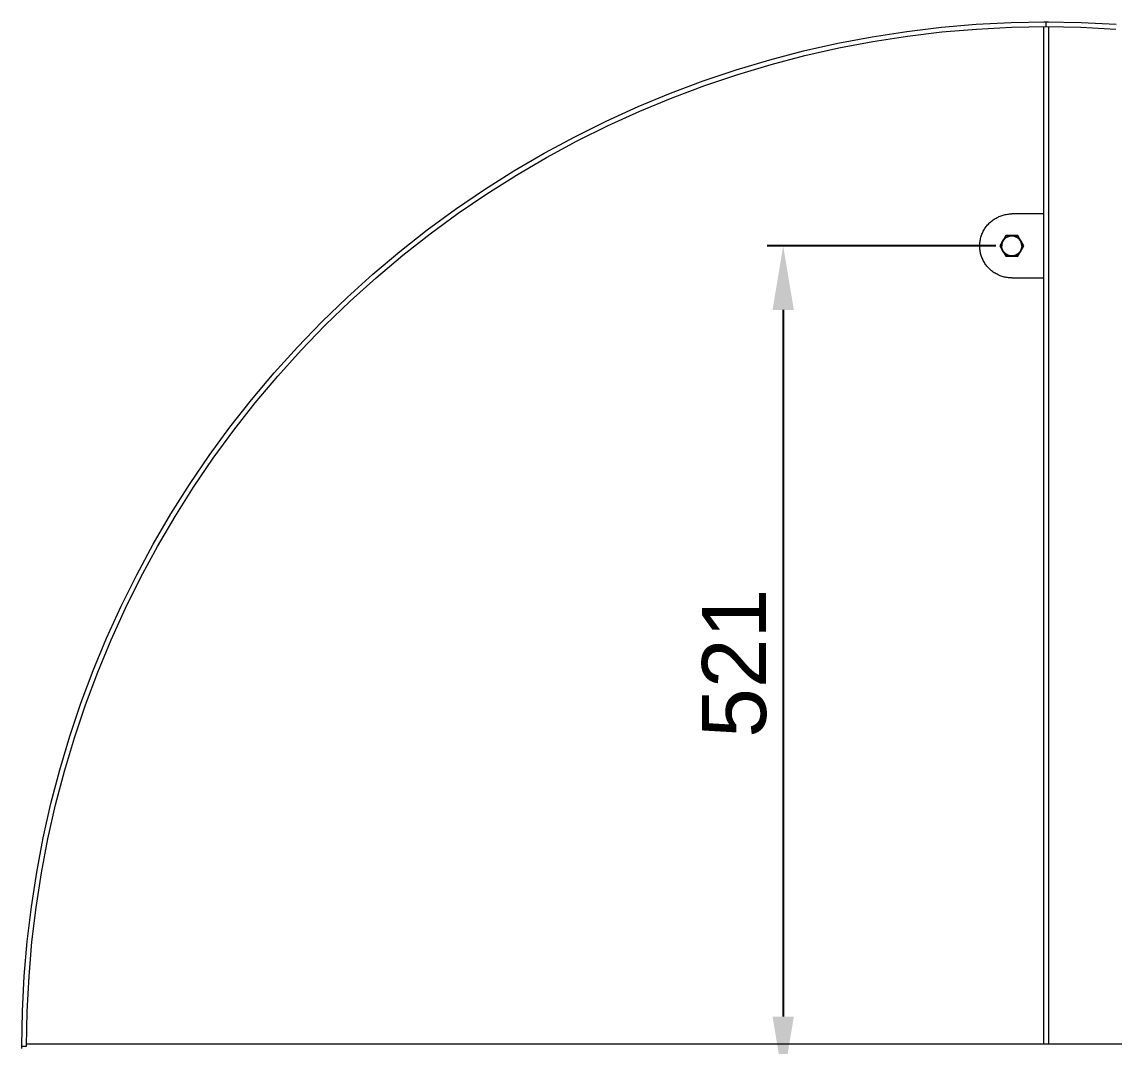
# Model space of a CAD drawing. Header units: millimetres. Extents: x 197 to 5040, y -433 to 2409.
# Drawn here: x 1993 to 2675, y 315 to 955 of the extents above; entities that cross this region are included whole.
import ezdxf

# ---------------------------------------------------------------- set-up
doc = ezdxf.new("R2010")
doc.units = ezdxf.units.MM
doc.layers.add('ZANO_R', color=7, linetype='Continuous', lineweight=0)
doc.layers.add('ZANO_W', color=1, linetype='Continuous', lineweight=0)
doc.styles.get("Standard").update_dxf_attribs({"font": 'ARIALUNI.TTF'})
doc.dimstyles.new('pl i ang', dxfattribs={"dimtxt": 50, "dimasz": 50, "dimexe": 1.25, "dimexo": 0.625, "dimgap": 10, "dimtad": 1, "dimtoh": 1, "dimtxsty": 'Standard', "dimcen": 2.5, "dimclrd": 1, "dimclre": 1, "dimclrt": 1, "dimadec": 0, "dimazin": 0, "dimtfac": 1, "dimtmove": 0, "dimatfit": 3, "dimfxl": 1, "dimarcsym": 1})

# ---------------------------------------------------------------- blocks, each defined once
blk = doc.blocks.new('*D367')
at = {"layer": 'ZANO_W', "color": 1, "lineweight": -2}
for p, q in [((3132.66, 326.62), (3132.66, 205.81)), ((2132.66, 283.62), (2132.66, 205.81)), ((2172.66, 215.81), (3092.66, 215.81))]:
    blk.add_line(p, q, dxfattribs=at)
at = {"layer": 'ZANO_W', "color": 1}
for points in [[(2172.66, 222.48), (2172.66, 209.15), (2132.66, 215.81)], [(3092.66, 209.15), (3092.66, 222.48), (3132.66, 215.81)]]:
    blk.add_solid(points, dxfattribs=at)
at = {"layer": 'ZANO_W', "color": 1, "insert": (2632.66, 246.25), "char_height": 40, "attachment_point": 5}
blk.add_mtext('1000', dxfattribs=at)
blk = doc.blocks.new('*D368')
at = {"layer": 'ZANO_W', "color": 1, "lineweight": -2}
for p, q in [((2601.16, 815.12), (2458.36, 815.12)), ((2468.36, 775.12), (2468.36, 333.62)), ((2142.66, 293.62), (2478.36, 293.62))]:
    blk.add_line(p, q, dxfattribs=at)
at = {"layer": 'ZANO_W', "color": 1}
for points in [[(2475.03, 775.12), (2461.7, 775.12), (2468.36, 815.12)], [(2461.7, 333.62), (2475.03, 333.62), (2468.36, 293.62)]]:
    blk.add_solid(points, dxfattribs=at)
at = {"layer": 'ZANO_W', "color": 1, "insert": (2437.93, 554.37), "char_height": 40, "attachment_point": 5, "rotation": 90}
blk.add_mtext('521', dxfattribs=at)

msp = doc.modelspace()

# ---------------------------------------------------------------- linework, layer by layer
at = {"layer": 'ZANO_R'}
for p, q in [((2523.92, 945.81), (2545.51, 949.15)), ((2545.51, 949.15), (2567.21, 951.76)), ((2545.92, 946.18), (2567.52, 948.78)), ((2567.21, 951.76), (2588.98, 953.62)), ((2567.52, 948.78), (2589.19, 950.63)), ((2588.98, 953.62), (2610.81, 954.74)), ((2589.19, 950.63), (2610.91, 951.74)), ((2610.81, 954.74), (2632.66, 955.12)), ((2610.91, 951.74), (2632.66, 952.12)), ((2631.16, 955.12), (2634.16, 955.12)), ((2631.16, 955.11), (2631.16, 955.12)), ((2631.16, 316.62), (2631.16, 952.11)), ((2632.66, 955.12), (2654.51, 954.74)), ((2632.66, 952.12), (2632.66, 955.12)), ((2632.66, 952.12), (2654.41, 951.74)), ((2634.16, 955.12), (2634.16, 955.11)), ((2634.16, 952.11), (2634.16, 316.62)), ((2654.41, 951.74), (2676.13, 950.63)), ((2654.51, 954.74), (2676.33, 953.62)), ((2502.45, 941.73), (2523.92, 945.81)), ((2503.06, 938.79), (2524.42, 942.85)), ((2524.42, 942.85), (2545.92, 946.18)), ((2459.99, 931.38), (2481.13, 936.92)), ((2481.13, 936.92), (2502.45, 941.73)), ((2481.84, 934), (2503.06, 938.79)), ((2439.05, 925.13), (2459.99, 931.38)), ((2439.96, 922.27), (2460.8, 928.49)), ((2460.8, 928.49), (2481.84, 934)), ((2418.33, 918.16), (2439.05, 925.13)), ((2419.34, 915.34), (2439.96, 922.27)), ((2397.87, 910.49), (2418.33, 918.16)), ((2398.97, 907.7), (2419.34, 915.34)), ((2377.68, 902.13), (2397.87, 910.49)), ((2357.79, 893.08), (2377.68, 902.13)), ((2378.88, 899.38), (2398.97, 907.7)), ((2359.08, 890.37), (2378.88, 899.38)), ((2338.22, 883.36), (2357.79, 893.08)), ((2339.6, 880.7), (2359.08, 890.37)), ((2318.99, 872.98), (2338.22, 883.36)), ((2320.46, 870.36), (2339.6, 880.7)), ((2300.12, 861.94), (2318.99, 872.98)), ((2301.68, 859.38), (2320.46, 870.36)), ((2281.65, 850.27), (2300.12, 861.94)), ((2283.29, 847.76), (2301.68, 859.38)), ((2263.58, 837.98), (2281.65, 850.27)), ((2265.31, 835.53), (2283.29, 847.76)), ((2245.95, 825.07), (2263.58, 837.98)), ((2247.76, 822.68), (2265.31, 835.53)), ((2601.36, 832.55), (2601.96, 832.87)), ((2601.96, 832.87), (2602.57, 833.18)), ((2602.57, 833.18), (2603.19, 833.46)), ((2603.19, 833.46), (2603.82, 833.72)), ((2603.82, 833.72), (2604.46, 833.96)), ((2604.46, 833.96), (2605.11, 834.18)), ((2605.11, 834.18), (2605.76, 834.37)), ((2605.76, 834.37), (2606.42, 834.55)), ((2606.42, 834.55), (2607.09, 834.7)), ((2607.09, 834.7), (2607.76, 834.83)), ((2607.76, 834.83), (2608.43, 834.93)), ((2608.43, 834.93), (2609.11, 835.01)), ((2609.11, 835.01), (2609.79, 835.07)), ((2609.79, 835.07), (2610.47, 835.1)), ((2610.47, 835.1), (2611.16, 835.12)), ((2631.16, 835.12), (2611.16, 835.12)), ((2594.07, 825.51), (2594.43, 826.08)), ((2594.43, 826.08), (2594.82, 826.65)), ((2594.82, 826.65), (2595.22, 827.2)), ((2595.22, 827.2), (2595.64, 827.74)), ((2595.64, 827.74), (2596.08, 828.26)), ((2596.08, 828.26), (2596.54, 828.77)), ((2596.54, 828.77), (2597.02, 829.26)), ((2597.02, 829.26), (2597.51, 829.73)), ((2597.51, 829.73), (2598.01, 830.19)), ((2598.01, 830.19), (2598.54, 830.63)), ((2598.54, 830.63), (2599.07, 831.05)), ((2599.07, 831.05), (2599.62, 831.46)), ((2599.62, 831.46), (2600.19, 831.84)), ((2600.19, 831.84), (2600.77, 832.2)), ((2600.77, 832.2), (2601.36, 832.55)), ((2228.76, 811.57), (2245.95, 825.07)), ((2230.65, 809.24), (2247.76, 822.68)), ((2591.45, 818.51), (2591.58, 819.18)), ((2591.58, 819.18), (2591.73, 819.85)), ((2591.73, 819.85), (2591.9, 820.51)), ((2591.9, 820.51), (2592.09, 821.17)), ((2592.09, 821.17), (2592.31, 821.81)), ((2592.31, 821.81), (2592.55, 822.45)), ((2592.55, 822.45), (2592.81, 823.08)), ((2592.81, 823.08), (2593.1, 823.71)), ((2593.1, 823.71), (2593.4, 824.32)), ((2593.4, 824.32), (2593.72, 824.92)), ((2593.72, 824.92), (2594.07, 825.51)), ((2607.4, 821.62), (2605.53, 818.37)), ((2605.89, 818.92), (2606.02, 819.09)), ((2606.02, 819.09), (2606.15, 819.27)), ((2606.15, 819.27), (2606.3, 819.43)), ((2606.31, 819.06), (2606.18, 818.89)), ((2606.3, 819.43), (2606.45, 819.59)), ((2606.45, 819.22), (2606.31, 819.06)), ((2606.45, 819.59), (2606.6, 819.75)), ((2606.59, 819.38), (2606.45, 819.22)), ((2606.74, 819.54), (2606.59, 819.38)), ((2606.6, 819.75), (2606.76, 819.9)), ((2606.89, 819.68), (2606.74, 819.54)), ((2606.76, 819.9), (2606.92, 820.05)), ((2607.05, 819.83), (2606.89, 819.68)), ((2606.92, 820.05), (2607.09, 820.19)), ((2607.21, 819.96), (2607.05, 819.83)), ((2607.09, 820.19), (2607.27, 820.32)), ((2607.38, 820.1), (2607.21, 819.96)), ((2607.27, 820.32), (2607.44, 820.45)), ((2607.55, 820.22), (2607.38, 820.1)), ((2611.16, 821.62), (2607.4, 821.62)), ((2607.44, 820.45), (2607.63, 820.57)), ((2607.73, 820.34), (2607.55, 820.22)), ((2607.63, 820.57), (2607.81, 820.69)), ((2607.91, 820.46), (2607.73, 820.34)), ((2607.81, 820.69), (2608, 820.8)), ((2608.09, 820.56), (2607.91, 820.46)), ((2608, 820.8), (2608.2, 820.9)), ((2608.28, 820.67), (2608.09, 820.56)), ((2608.2, 820.9), (2608.39, 821)), ((2608.47, 820.76), (2608.28, 820.67)), ((2608.39, 821), (2608.59, 821.09)), ((2608.67, 820.85), (2608.47, 820.76)), ((2608.59, 821.09), (2608.8, 821.17)), ((2608.86, 820.93), (2608.67, 820.85)), ((2608.8, 821.17), (2609, 821.25)), ((2609.06, 821.01), (2608.86, 820.93)), ((2609, 821.25), (2609.21, 821.32)), ((2609.27, 821.07), (2609.06, 821.01)), ((2609.21, 821.32), (2609.42, 821.38)), ((2609.47, 821.13), (2609.27, 821.07)), ((2609.42, 821.38), (2609.63, 821.43)), ((2609.68, 821.19), (2609.47, 821.13)), ((2609.63, 821.43), (2609.85, 821.48)), ((2609.89, 821.24), (2609.68, 821.19)), ((2609.85, 821.48), (2610.07, 821.52)), ((2610.1, 821.27), (2609.89, 821.24)), ((2610.07, 821.52), (2610.28, 821.56)), ((2610.31, 821.31), (2610.1, 821.27)), ((2610.28, 821.56), (2610.5, 821.58)), ((2610.52, 821.33), (2610.31, 821.31)), ((2610.5, 821.58), (2610.72, 821.6)), ((2610.73, 821.35), (2610.52, 821.33)), ((2610.72, 821.6), (2610.94, 821.61)), ((2610.94, 821.36), (2610.73, 821.35)), ((2610.94, 821.61), (2611.16, 821.62)), ((2611.16, 821.37), (2610.94, 821.36)), ((2614.91, 821.62), (2611.16, 821.62)), ((2611.16, 821.62), (2611.38, 821.61)), ((2611.37, 821.36), (2611.16, 821.37)), ((2611.58, 821.35), (2611.37, 821.36)), ((2611.38, 821.61), (2611.6, 821.6)), ((2611.8, 821.33), (2611.58, 821.35)), ((2611.6, 821.6), (2611.82, 821.58)), ((2612.01, 821.31), (2611.8, 821.33)), ((2611.82, 821.58), (2612.03, 821.56)), ((2612.22, 821.27), (2612.01, 821.31)), ((2612.03, 821.56), (2612.25, 821.52)), ((2612.43, 821.24), (2612.22, 821.27)), ((2612.25, 821.52), (2612.47, 821.48)), ((2612.64, 821.19), (2612.43, 821.24)), ((2612.47, 821.48), (2612.68, 821.43)), ((2612.84, 821.13), (2612.64, 821.19)), ((2612.68, 821.43), (2612.89, 821.38)), ((2613.05, 821.07), (2612.84, 821.13)), ((2612.89, 821.38), (2613.1, 821.32)), ((2613.25, 821.01), (2613.05, 821.07)), ((2613.1, 821.32), (2613.31, 821.25)), ((2613.45, 820.93), (2613.25, 821.01)), ((2613.31, 821.25), (2613.52, 821.17)), ((2613.65, 820.85), (2613.45, 820.93)), ((2613.52, 821.17), (2613.72, 821.09)), ((2613.84, 820.76), (2613.65, 820.85)), ((2613.72, 821.09), (2613.92, 821)), ((2614.03, 820.67), (2613.84, 820.76)), ((2613.92, 821), (2614.12, 820.9)), ((2614.22, 820.56), (2614.03, 820.67)), ((2614.12, 820.9), (2614.31, 820.8)), ((2614.41, 820.46), (2614.22, 820.56)), ((2614.31, 820.8), (2614.5, 820.69)), ((2614.59, 820.34), (2614.41, 820.46)), ((2614.5, 820.69), (2614.69, 820.57)), ((2614.76, 820.22), (2614.59, 820.34)), ((2614.69, 820.57), (2614.87, 820.45)), ((2614.93, 820.1), (2614.76, 820.22)), ((2614.87, 820.45), (2615.05, 820.32)), ((2616.79, 818.37), (2614.91, 821.62)), ((2615.1, 819.96), (2614.93, 820.1)), ((2615.05, 820.32), (2615.22, 820.19)), ((2615.27, 819.83), (2615.1, 819.96)), ((2615.22, 820.19), (2615.39, 820.05)), ((2615.42, 819.68), (2615.27, 819.83)), ((2615.39, 820.05), (2615.56, 819.9)), ((2615.58, 819.54), (2615.42, 819.68)), ((2615.56, 819.9), (2615.71, 819.75)), ((2615.73, 819.38), (2615.58, 819.54)), ((2615.71, 819.75), (2615.87, 819.59)), ((2615.87, 819.22), (2615.73, 819.38)), ((2615.87, 819.59), (2616.02, 819.43)), ((2616.01, 819.06), (2615.87, 819.22)), ((2616.14, 818.89), (2616.01, 819.06)), ((2616.02, 819.43), (2616.16, 819.27)), ((2616.16, 819.27), (2616.3, 819.09)), ((2616.3, 819.09), (2616.43, 818.92)), ((2591.16, 815.12), (2591.17, 815.8)), ((2591.17, 814.43), (2591.16, 815.12)), ((2591.17, 815.8), (2591.2, 816.48)), ((2591.2, 813.75), (2591.17, 814.43)), ((2591.2, 816.48), (2591.26, 817.16)), ((2591.26, 813.07), (2591.2, 813.75)), ((2591.26, 817.16), (2591.34, 817.84)), ((2591.34, 812.39), (2591.26, 813.07)), ((2591.34, 817.84), (2591.45, 818.51)), ((2591.45, 811.72), (2591.34, 812.39)), ((2605.53, 818.37), (2603.65, 815.12)), ((2603.65, 815.12), (2605.53, 811.87)), ((2604.66, 815.23), (2604.67, 815.45)), ((2604.66, 815.01), (2604.66, 815.23)), ((2604.67, 814.79), (2604.66, 815.01)), ((2604.67, 815.45), (2604.68, 815.66)), ((2604.68, 814.57), (2604.67, 814.79)), ((2604.68, 815.66), (2604.7, 815.88)), ((2604.7, 814.35), (2604.68, 814.57)), ((2604.7, 815.88), (2604.73, 816.1)), ((2604.73, 814.13), (2604.7, 814.35)), ((2604.73, 816.1), (2604.77, 816.32)), ((2604.77, 813.92), (2604.73, 814.13)), ((2604.77, 816.32), (2604.81, 816.53)), ((2604.81, 813.7), (2604.77, 813.92)), ((2604.81, 816.53), (2604.87, 816.75)), ((2604.87, 813.49), (2604.81, 813.7)), ((2604.87, 816.75), (2604.92, 816.96)), ((2604.92, 813.28), (2604.87, 813.49)), ((2604.92, 815.54), (2604.91, 815.33)), ((2604.91, 815.33), (2604.91, 815.12)), ((2604.91, 814.9), (2604.91, 815.12)), ((2604.92, 814.69), (2604.91, 814.9)), ((2604.92, 816.96), (2604.99, 817.17)), ((2604.94, 815.76), (2604.92, 815.54)), ((2604.94, 814.48), (2604.92, 814.69)), ((2604.99, 813.07), (2604.92, 813.28)), ((2604.97, 815.97), (2604.94, 815.76)), ((2604.97, 814.26), (2604.94, 814.48)), ((2605, 816.18), (2604.97, 815.97)), ((2605, 814.05), (2604.97, 814.26)), ((2604.99, 817.17), (2605.06, 817.37)), ((2605.06, 812.86), (2604.99, 813.07)), ((2605.04, 816.39), (2605, 816.18)), ((2605.04, 813.84), (2605, 814.05)), ((2605.09, 816.6), (2605.04, 816.39)), ((2605.09, 813.64), (2605.04, 813.84)), ((2605.06, 817.37), (2605.14, 817.58)), ((2605.14, 812.65), (2605.06, 812.86)), ((2605.14, 816.8), (2605.09, 816.6)), ((2605.14, 813.43), (2605.09, 813.64)), ((2605.14, 817.58), (2605.23, 817.78)), ((2605.2, 817.01), (2605.14, 816.8)), ((2605.2, 813.23), (2605.14, 813.43)), ((2605.23, 812.45), (2605.14, 812.65)), ((2605.27, 817.21), (2605.2, 817.01)), ((2605.27, 813.02), (2605.2, 813.23)), ((2605.23, 817.78), (2605.32, 817.98)), ((2605.32, 812.25), (2605.23, 812.45)), ((2605.34, 817.41), (2605.27, 817.21)), ((2605.34, 812.82), (2605.27, 813.02)), ((2605.32, 817.98), (2605.42, 818.17)), ((2605.42, 812.06), (2605.32, 812.25)), ((2605.43, 817.61), (2605.34, 817.41)), ((2605.43, 812.63), (2605.34, 812.82)), ((2605.42, 818.17), (2605.53, 818.37)), ((2605.51, 817.8), (2605.43, 817.61)), ((2605.51, 812.43), (2605.43, 812.63)), ((2605.61, 817.99), (2605.51, 817.8)), ((2605.61, 812.24), (2605.51, 812.43)), ((2605.53, 818.37), (2605.64, 818.55)), ((2605.71, 818.18), (2605.61, 817.99)), ((2605.71, 812.05), (2605.61, 812.24)), ((2605.64, 818.55), (2605.76, 818.74)), ((2605.82, 818.36), (2605.71, 818.18)), ((2605.76, 818.74), (2605.89, 818.92)), ((2605.93, 818.54), (2605.82, 818.36)), ((2606.05, 818.72), (2605.93, 818.54)), ((2606.18, 818.89), (2606.05, 818.72)), ((2616.26, 818.72), (2616.14, 818.89)), ((2616.38, 818.54), (2616.26, 818.72)), ((2616.5, 818.36), (2616.38, 818.54)), ((2616.43, 818.92), (2616.55, 818.74)), ((2616.61, 818.18), (2616.5, 818.36)), ((2616.55, 818.74), (2616.67, 818.55)), ((2616.71, 817.99), (2616.61, 818.18)), ((2616.71, 812.24), (2616.61, 812.05)), ((2616.67, 818.55), (2616.79, 818.37)), ((2616.8, 817.8), (2616.71, 817.99)), ((2616.8, 812.43), (2616.71, 812.24)), ((2618.66, 815.12), (2616.79, 818.37)), ((2616.79, 818.37), (2616.89, 818.17)), ((2616.79, 811.87), (2618.66, 815.12)), ((2616.89, 817.61), (2616.8, 817.8)), ((2616.89, 812.63), (2616.8, 812.43)), ((2616.89, 818.17), (2616.99, 817.98)), ((2616.97, 817.41), (2616.89, 817.61)), ((2616.97, 812.82), (2616.89, 812.63)), ((2616.99, 812.25), (2616.89, 812.06)), ((2617.05, 817.21), (2616.97, 817.41)), ((2617.05, 813.02), (2616.97, 812.82)), ((2616.99, 817.98), (2617.09, 817.78)), ((2617.09, 812.45), (2616.99, 812.25)), ((2617.11, 817.01), (2617.05, 817.21)), ((2617.11, 813.23), (2617.05, 813.02)), ((2617.09, 817.78), (2617.17, 817.58)), ((2617.17, 812.65), (2617.09, 812.45)), ((2617.18, 816.8), (2617.11, 817.01)), ((2617.18, 813.43), (2617.11, 813.23)), ((2617.17, 817.58), (2617.25, 817.37)), ((2617.25, 812.86), (2617.17, 812.65)), ((2617.23, 816.6), (2617.18, 816.8)), ((2617.23, 813.64), (2617.18, 813.43)), ((2617.28, 816.39), (2617.23, 816.6)), ((2617.28, 813.84), (2617.23, 813.64)), ((2617.25, 817.37), (2617.33, 817.17)), ((2617.33, 813.07), (2617.25, 812.86)), ((2617.32, 816.18), (2617.28, 816.39)), ((2617.32, 814.05), (2617.28, 813.84)), ((2617.35, 815.97), (2617.32, 816.18)), ((2617.35, 814.26), (2617.32, 814.05)), ((2617.33, 817.17), (2617.39, 816.96)), ((2617.39, 813.28), (2617.33, 813.07)), ((2617.37, 815.76), (2617.35, 815.97)), ((2617.37, 814.48), (2617.35, 814.26)), ((2617.39, 815.54), (2617.37, 815.76)), ((2617.39, 814.69), (2617.37, 814.48)), ((2617.39, 816.96), (2617.45, 816.75)), ((2617.4, 815.33), (2617.39, 815.54)), ((2617.4, 814.9), (2617.39, 814.69)), ((2617.45, 813.49), (2617.39, 813.28)), ((2617.41, 815.12), (2617.4, 815.33)), ((2617.41, 815.12), (2617.4, 814.9)), ((2617.45, 816.75), (2617.5, 816.53)), ((2617.5, 813.7), (2617.45, 813.49)), ((2617.5, 816.53), (2617.55, 816.32)), ((2617.55, 813.92), (2617.5, 813.7)), ((2617.55, 816.32), (2617.58, 816.1)), ((2617.58, 814.13), (2617.55, 813.92)), ((2617.58, 816.1), (2617.61, 815.88)), ((2617.61, 814.35), (2617.58, 814.13)), ((2617.61, 815.88), (2617.63, 815.66)), ((2617.63, 814.57), (2617.61, 814.35)), ((2617.63, 815.66), (2617.65, 815.45)), ((2617.65, 814.79), (2617.63, 814.57)), ((2617.65, 815.45), (2617.66, 815.23)), ((2617.66, 815.01), (2617.65, 814.79)), ((2617.66, 815.23), (2617.66, 815.01)), ((2212.05, 797.49), (2228.76, 811.57)), ((2214.02, 795.23), (2230.65, 809.24)), ((2591.58, 811.05), (2591.45, 811.72)), ((2591.73, 810.38), (2591.58, 811.05)), ((2591.9, 809.72), (2591.73, 810.38)), ((2592.09, 809.07), (2591.9, 809.72)), ((2592.31, 808.42), (2592.09, 809.07)), ((2592.55, 807.78), (2592.31, 808.42)), ((2592.81, 807.15), (2592.55, 807.78)), ((2593.1, 806.53), (2592.81, 807.15)), ((2593.4, 805.91), (2593.1, 806.53)), ((2593.72, 805.31), (2593.4, 805.91)), ((2605.53, 811.87), (2605.42, 812.06)), ((2605.53, 811.87), (2607.4, 808.62)), ((2605.64, 811.68), (2605.53, 811.87)), ((2605.76, 811.49), (2605.64, 811.68)), ((2605.82, 811.87), (2605.71, 812.05)), ((2605.89, 811.31), (2605.76, 811.49)), ((2605.93, 811.69), (2605.82, 811.87)), ((2606.02, 811.14), (2605.89, 811.31)), ((2606.05, 811.51), (2605.93, 811.69)), ((2606.15, 810.97), (2606.02, 811.14)), ((2606.18, 811.34), (2606.05, 811.51)), ((2606.3, 810.8), (2606.15, 810.97)), ((2606.31, 811.17), (2606.18, 811.34)), ((2606.45, 810.64), (2606.3, 810.8)), ((2606.45, 811.01), (2606.31, 811.17)), ((2606.59, 810.85), (2606.45, 811.01)), ((2606.6, 810.48), (2606.45, 810.64)), ((2606.74, 810.7), (2606.59, 810.85)), ((2606.76, 810.33), (2606.6, 810.48)), ((2606.89, 810.55), (2606.74, 810.7)), ((2606.92, 810.18), (2606.76, 810.33)), ((2607.05, 810.41), (2606.89, 810.55)), ((2607.09, 810.04), (2606.92, 810.18)), ((2607.21, 810.27), (2607.05, 810.41)), ((2607.27, 809.91), (2607.09, 810.04)), ((2607.38, 810.14), (2607.21, 810.27)), ((2607.44, 809.78), (2607.27, 809.91)), ((2607.55, 810.01), (2607.38, 810.14)), ((2607.4, 808.62), (2611.16, 808.62)), ((2607.63, 809.66), (2607.44, 809.78)), ((2607.73, 809.89), (2607.55, 810.01)), ((2607.81, 809.54), (2607.63, 809.66)), ((2607.91, 809.78), (2607.73, 809.89)), ((2608, 809.43), (2607.81, 809.54)), ((2608.09, 809.67), (2607.91, 809.78)), ((2608.2, 809.33), (2608, 809.43)), ((2608.28, 809.57), (2608.09, 809.67)), ((2608.39, 809.23), (2608.2, 809.33)), ((2608.47, 809.47), (2608.28, 809.57)), ((2608.59, 809.14), (2608.39, 809.23)), ((2608.67, 809.38), (2608.47, 809.47)), ((2608.8, 809.06), (2608.59, 809.14)), ((2608.86, 809.3), (2608.67, 809.38)), ((2609, 808.98), (2608.8, 809.06)), ((2609.06, 809.23), (2608.86, 809.3)), ((2609.21, 808.91), (2609, 808.98)), ((2609.27, 809.16), (2609.06, 809.23)), ((2609.42, 808.85), (2609.21, 808.91)), ((2609.47, 809.1), (2609.27, 809.16)), ((2609.63, 808.8), (2609.42, 808.85)), ((2609.68, 809.04), (2609.47, 809.1)), ((2609.85, 808.75), (2609.63, 808.8)), ((2609.89, 809), (2609.68, 809.04)), ((2610.07, 808.71), (2609.85, 808.75)), ((2610.1, 808.96), (2609.89, 809)), ((2610.28, 808.68), (2610.07, 808.71)), ((2610.31, 808.92), (2610.1, 808.96)), ((2610.5, 808.65), (2610.28, 808.68)), ((2610.52, 808.9), (2610.31, 808.92)), ((2610.72, 808.63), (2610.5, 808.65)), ((2610.73, 808.88), (2610.52, 808.9)), ((2610.94, 808.62), (2610.72, 808.63)), ((2610.94, 808.87), (2610.73, 808.88)), ((2611.16, 808.87), (2610.94, 808.87)), ((2611.16, 808.62), (2610.94, 808.62)), ((2611.37, 808.87), (2611.16, 808.87)), ((2611.16, 808.62), (2614.91, 808.62)), ((2611.38, 808.62), (2611.16, 808.62)), ((2611.58, 808.88), (2611.37, 808.87)), ((2611.6, 808.63), (2611.38, 808.62)), ((2611.8, 808.9), (2611.58, 808.88)), ((2611.82, 808.65), (2611.6, 808.63)), ((2612.01, 808.92), (2611.8, 808.9)), ((2612.03, 808.68), (2611.82, 808.65)), ((2612.22, 808.96), (2612.01, 808.92)), ((2612.25, 808.71), (2612.03, 808.68)), ((2612.43, 809), (2612.22, 808.96)), ((2612.47, 808.75), (2612.25, 808.71)), ((2612.64, 809.04), (2612.43, 809)), ((2612.68, 808.8), (2612.47, 808.75)), ((2612.84, 809.1), (2612.64, 809.04)), ((2612.89, 808.85), (2612.68, 808.8)), ((2613.05, 809.16), (2612.84, 809.1)), ((2613.1, 808.91), (2612.89, 808.85)), ((2613.25, 809.23), (2613.05, 809.16)), ((2613.31, 808.98), (2613.1, 808.91)), ((2613.45, 809.3), (2613.25, 809.23)), ((2613.52, 809.06), (2613.31, 808.98)), ((2613.65, 809.38), (2613.45, 809.3)), ((2613.72, 809.14), (2613.52, 809.06)), ((2613.84, 809.47), (2613.65, 809.38)), ((2613.92, 809.23), (2613.72, 809.14)), ((2614.03, 809.57), (2613.84, 809.47)), ((2614.12, 809.33), (2613.92, 809.23)), ((2614.22, 809.67), (2614.03, 809.57)), ((2614.31, 809.43), (2614.12, 809.33)), ((2614.41, 809.78), (2614.22, 809.67)), ((2614.5, 809.54), (2614.31, 809.43)), ((2614.59, 809.89), (2614.41, 809.78)), ((2614.69, 809.66), (2614.5, 809.54)), ((2614.76, 810.01), (2614.59, 809.89)), ((2614.87, 809.78), (2614.69, 809.66)), ((2614.93, 810.14), (2614.76, 810.01)), ((2615.05, 809.91), (2614.87, 809.78)), ((2614.91, 808.62), (2616.79, 811.87)), ((2615.1, 810.27), (2614.93, 810.14)), ((2615.22, 810.04), (2615.05, 809.91)), ((2615.27, 810.41), (2615.1, 810.27)), ((2615.39, 810.18), (2615.22, 810.04)), ((2615.42, 810.55), (2615.27, 810.41)), ((2615.56, 810.33), (2615.39, 810.18)), ((2615.58, 810.7), (2615.42, 810.55)), ((2615.71, 810.48), (2615.56, 810.33)), ((2615.73, 810.85), (2615.58, 810.7)), ((2615.87, 810.64), (2615.71, 810.48)), ((2615.87, 811.01), (2615.73, 810.85)), ((2616.01, 811.17), (2615.87, 811.01)), ((2616.02, 810.8), (2615.87, 810.64)), ((2616.14, 811.34), (2616.01, 811.17)), ((2616.16, 810.97), (2616.02, 810.8)), ((2616.26, 811.51), (2616.14, 811.34)), ((2616.3, 811.14), (2616.16, 810.97)), ((2616.38, 811.69), (2616.26, 811.51)), ((2616.43, 811.31), (2616.3, 811.14)), ((2616.5, 811.87), (2616.38, 811.69)), ((2616.55, 811.49), (2616.43, 811.31)), ((2616.61, 812.05), (2616.5, 811.87)), ((2616.67, 811.68), (2616.55, 811.49)), ((2616.79, 811.87), (2616.67, 811.68)), ((2616.89, 812.06), (2616.79, 811.87)), ((2594.07, 804.72), (2593.72, 805.31)), ((2594.43, 804.15), (2594.07, 804.72)), ((2594.82, 803.58), (2594.43, 804.15)), ((2595.22, 803.03), (2594.82, 803.58)), ((2595.64, 802.49), (2595.22, 803.03)), ((2596.08, 801.97), (2595.64, 802.49)), ((2596.54, 801.46), (2596.08, 801.97)), ((2597.02, 800.97), (2596.54, 801.46)), ((2597.51, 800.5), (2597.02, 800.97)), ((2598.01, 800.04), (2597.51, 800.5)), ((2598.54, 799.6), (2598.01, 800.04)), ((2599.07, 799.18), (2598.54, 799.6)), ((2599.62, 798.78), (2599.07, 799.18)), ((2600.19, 798.39), (2599.62, 798.78)), ((2195.82, 782.85), (2212.05, 797.49)), ((2197.87, 780.66), (2214.02, 795.23)), ((2600.77, 798.03), (2600.19, 798.39)), ((2601.36, 797.68), (2600.77, 798.03)), ((2601.96, 797.36), (2601.36, 797.68)), ((2602.57, 797.05), (2601.96, 797.36)), ((2603.19, 796.77), (2602.57, 797.05)), ((2603.82, 796.51), (2603.19, 796.77)), ((2604.46, 796.27), (2603.82, 796.51)), ((2605.11, 796.05), (2604.46, 796.27)), ((2605.76, 795.86), (2605.11, 796.05)), ((2606.42, 795.68), (2605.76, 795.86)), ((2607.09, 795.53), (2606.42, 795.68)), ((2607.76, 795.41), (2607.09, 795.53)), ((2608.43, 795.3), (2607.76, 795.41)), ((2609.11, 795.22), (2608.43, 795.3)), ((2609.79, 795.16), (2609.11, 795.22)), ((2610.47, 795.13), (2609.79, 795.16)), ((2611.16, 795.12), (2610.47, 795.13)), ((2611.16, 795.12), (2631.16, 795.12)), ((2180.11, 767.66), (2195.82, 782.85)), ((2182.23, 765.54), (2197.87, 780.66)), ((2164.92, 751.95), (2180.11, 767.66)), ((2167.12, 749.9), (2182.23, 765.54)), ((2150.28, 735.73), (2164.92, 751.95)), ((2152.54, 733.75), (2167.12, 749.9)), ((2136.2, 719.01), (2150.28, 735.73)), ((2138.53, 717.12), (2152.54, 733.75)), ((2122.7, 701.83), (2136.2, 719.01)), ((2125.09, 700.01), (2138.53, 717.12)), ((2109.8, 684.19), (2122.7, 701.83)), ((2112.25, 682.46), (2125.09, 700.01)), ((2097.5, 666.13), (2109.8, 684.19)), ((2100.01, 664.48), (2112.25, 682.46)), ((2085.83, 647.65), (2097.5, 666.13)), ((2088.39, 646.09), (2100.01, 664.48)), ((2074.8, 628.79), (2085.83, 647.65)), ((2077.41, 627.32), (2088.39, 646.09)), ((2064.41, 609.56), (2074.8, 628.79)), ((2067.07, 608.18), (2077.41, 627.32)), ((2054.69, 589.99), (2064.41, 609.56)), ((2057.4, 588.7), (2067.07, 608.18)), ((2045.64, 570.09), (2054.69, 589.99)), ((2048.39, 568.9), (2057.4, 588.7)), ((2037.28, 549.9), (2045.64, 570.09)), ((2040.07, 548.8), (2048.39, 568.9)), ((2029.61, 529.44), (2037.28, 549.9)), ((2032.44, 528.43), (2040.07, 548.8)), ((2022.65, 508.73), (2029.61, 529.44)), ((2025.5, 507.82), (2032.44, 528.43)), ((2016.39, 487.79), (2022.65, 508.73)), ((2019.28, 486.98), (2025.5, 507.82)), ((2010.85, 466.65), (2016.39, 487.79)), ((2013.77, 465.93), (2019.28, 486.98)), ((2006.04, 445.33), (2010.85, 466.65)), ((2008.98, 444.72), (2013.77, 465.93)), ((2001.96, 423.86), (2006.04, 445.33)), ((2004.92, 423.35), (2008.98, 444.72)), ((1998.62, 402.26), (2001.96, 423.86)), ((2001.59, 401.85), (2004.92, 423.35)), ((1996.01, 380.56), (1998.62, 402.26)), ((1999, 380.26), (2001.59, 401.85)), ((1994.15, 358.79), (1996.01, 380.56)), ((1997.14, 358.59), (1999, 380.26)), ((1993.03, 336.97), (1994.15, 358.79)), ((1996.03, 336.86), (1997.14, 358.59)), ((1992.66, 315.12), (1993.03, 336.97)), ((1995.66, 315.12), (1996.03, 336.86)), ((1992.66, 316.62), (1992.66, 316.62)), ((1992.66, 313.62), (1992.66, 316.62)), ((1992.66, 315.12), (1995.66, 315.12)), ((1995.66, 316.62), (3269.66, 316.62))]:
    msp.add_line(p, q, dxfattribs=at)
msp.add_circle((2611.16, 815.12), 6.25, dxfattribs=at)

# ---------------------------------------------------------------- dimensions: what is measured, and where the dimension line sits
at = {"layer": 'ZANO_W'}
dim = msp.add_linear_dim(base=(2468.3622, 293.6153), p1=(2611.1578, 815.1152), p2=(2132.658, 293.6153), angle=90, dimstyle='pl i ang', override={"dimtxt": 40, "dimasz": 40, "dimexe": 10, "dimexo": 10, "dimtoh": 0, "dimdec": 0, "dimtdec": 0, "dimtmove": 1}, dxfattribs=at)
dim.commit()
dim.dimension.update_dxf_attribs({"geometry": '*D368', "text_midpoint": (2437.9256, 554.3653)})
dim = msp.add_linear_dim(base=(3132.66, 215.81), p1=(2132.66, 293.62), p2=(3132.66, 336.62), dimstyle='pl i ang', override={"dimtxt": 40, "dimasz": 40, "dimexe": 10, "dimexo": 10, "dimtoh": 0, "dimdec": 0, "dimtdec": 0, "dimtmove": 1}, dxfattribs=at)
dim.commit()
dim.dimension.update_dxf_attribs({"geometry": '*D367', "text_midpoint": (2632.66, 246.25)})

doc.saveas('drawing.dxf')
